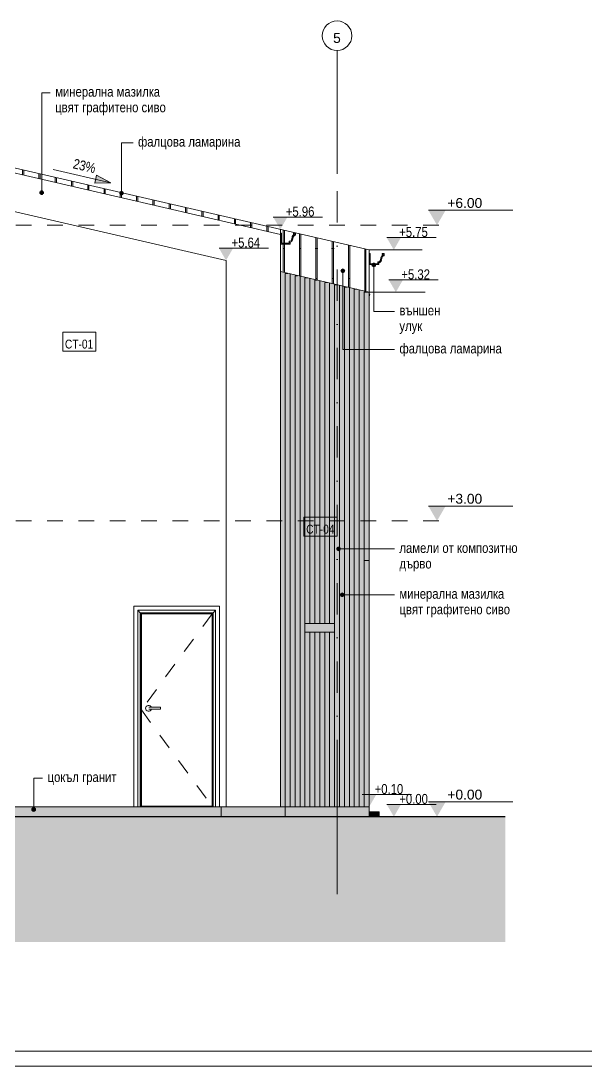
# Model space of a CAD drawing. Header units: centimetres. Extents: x 0 to 25250, y 0 to 2250.
# Drawn here: x 22309 to 22882, y 0 to 1060 of the extents above; entities that cross this region are included whole.
import ezdxf

# ---------------------------------------------------------------- set-up
doc = ezdxf.new("R2010")
doc.units = ezdxf.units.CM
doc.linetypes.add('24-View-3$0$Dash', pattern=[31.75, 15.875, -15.875])
doc.linetypes.add('24-View-3$0$Dash dot', pattern=[79.375, 31.75, -23.8125, 0, -23.8125])
for name, color, linetype, lineweight in [('A-ANNO-NOTE', 7, 'Continuous', 9), ('A-DETL', 7, 'Continuous', 9), ('A-DETL-GENF', 7, 'Continuous', 9), ('A-DETL-MBND', 7, 'Continuous', 9), ('A-DOOR', 7, 'Continuous', 9), ('A-DOOR-FRAM', 7, 'Continuous', 15), ('A-FLOR', 7, 'Continuous', 9), ('A-FLOR-LEVL', 7, 'Continuous', 9), ('A-FLOR-PATT', 7, 'Continuous', 9), ('A-GLAZ-CWMG', 7, 'Continuous', 9), ('A-ROOF', 7, 'Continuous', 9), ('A-ROOF-OTLN', 7, 'Continuous', 9), ('A-ROOF-PATT', 7, 'Continuous', 9), ('A-WALL', 7, 'Continuous', 9), ('A-WALL-IDEN', 7, 'Continuous', 9), ('A-WALL-PATT', 7, 'Continuous', 9), ('E-LITE-EQPM', 7, 'Continuous', 9), ('G-ANNO-DIMS', 7, 'Continuous', 9), ('G-ANNO-TEXT', 7, 'Continuous', 9), ('G-ANNO-TTLB', 7, 'Continuous', 9), ('S-GRID', 7, 'Continuous', 9), ('S-GRID-IDEN', 7, 'Continuous', 9)]:
    doc.layers.add(name, color=color, linetype=linetype, lineweight=lineweight)
doc.styles.add('24-View-3$0$Arial', font='arial.ttf', dxfattribs={"height": 10})
doc.styles.add('24-View-3$0$Arial Narrow', font='ARIALN.TTF', dxfattribs={"height": 10})
doc.styles.add('24-View-3$0$Arial Narrow_1', font='ARIALN.TTF', dxfattribs={"height": 9})
doc.styles.add('24-View-3$0$Arial Narrow_2', font='ARIALN.TTF', dxfattribs={"height": 10})
pattern_1 = [(0, (20874.446, 852.922), (16.51, 30.709), [0.8382, -15.672]), (90, (20857.936, 852.922), (-16.51, 30.709), [30.709, 0]), (90, (20859.206, 852.922), (-16.51, 30.709), [30.709, 0])]
pattern_2 = [(0, (22674.036, 552.922), (16.51, 30.709), [0.8382, -15.672]), (90, (22657.526, 552.922), (-16.51, 30.709), [30.709, 0]), (90, (22658.796, 552.922), (-16.51, 30.709), [30.709, 0])]

# ---------------------------------------------------------------- blocks, each defined once
blk = doc.blocks.new('TEC_ОФИЦИАЛНА РАМКА - TEC_ОФИЦИАЛНА РАМКА-2548457-СГРАДА ТИП III - ФАСАДИ')
at = {"layer": 'G-ANNO-TTLB'}
for p, q in [((41.321, -4.146), (-46.129, -4.146)), ((-48.379, -4.446), (41.621, -4.446))]:
    blk.add_line(p, q, dxfattribs=at)
blk = doc.blocks.new('Rectangular Mullion - TEC_LAMEL-1774102-ЮГ')
at = {"layer": 'A-GLAZ-CWMG', "true_color": 0xcfc6ba}
blk.add_hatch(color=9, dxfattribs=at).paths.add_polyline_path([(1792.8, 10), (1794.1, 10), (1794.1, 271.5), (1789.1, 271.5), (1789.1, 10)])
at = {"layer": 'A-GLAZ-CWMG'}
for p, q in [((1789.1, 271.5), (1789.1, 10)), ((1794.1, 271.5), (1794.1, 10)), ((1794.1, 10), (1789.1, 10))]:
    blk.add_line(p, q, dxfattribs=at)
blk = doc.blocks.new('Rectangular Mullion - TEC_LAMEL-V14-ЮГ')
at = {"layer": 'A-GLAZ-CWMG', "true_color": 0xcfc6ba}
blk.add_hatch(color=9, dxfattribs=at).paths.add_polyline_path([(1769.1, 10), (1774.1, 10), (1774.1, 271.5), (1769.1, 271.5), (1769.1, 14.5)])
at = {"layer": 'A-GLAZ-CWMG'}
for p, q in [((1769.1, 271.5), (1769.1, 196.1)), ((1774.1, 271.5), (1774.1, 10)), ((1769.1, 187.1), (1769.1, 10)), ((1774.1, 10), (1769.1, 10))]:
    blk.add_line(p, q, dxfattribs=at)
blk = doc.blocks.new('Rectangular Mullion - TEC_LAMEL-V15-ЮГ')
at = {"layer": 'A-GLAZ-CWMG', "true_color": 0xcfc6ba}
h = blk.add_hatch(color=9, dxfattribs=at)
h.paths.add_polyline_path([(1762.9, 10), (1764.1, 10), (1764.1, 187.1), (1759.1, 187.1), (1759.1, 10)])
h.paths.add_polyline_path([(1762.9, 196.1), (1764.1, 196.1), (1764.1, 271.5), (1759.1, 271.5), (1759.1, 196.1)])
at = {"layer": 'A-GLAZ-CWMG'}
for p, q in [((1759.1, 271.5), (1759.1, 196.1)), ((1764.1, 271.5), (1764.1, 196.1)), ((1759.1, 187.1), (1759.1, 10)), ((1764.1, 187.1), (1764.1, 10)), ((1764.1, 10), (1759.1, 10))]:
    blk.add_line(p, q, dxfattribs=at)
blk = doc.blocks.new('Rectangular Mullion - TEC_LAMEL-2372546-ЮГ')
at = {"layer": 'A-GLAZ-CWMG', "true_color": 0xcfc6ba}
blk.add_hatch(color=9, dxfattribs=at).paths.add_polyline_path([(1794.1, 271.5), (1794.1, 534.3), (1791.6, 534.9), (1789.1, 534.9), (1789.1, 271.5), (1792.8, 271.5)])
at = {"layer": 'A-GLAZ-CWMG'}
for p, q in [((1789.1, 534.9), (1791.6, 534.9)), ((1789.1, 534.9), (1789.1, 271.5)), ((1794.1, 534.3), (1794.1, 271.5))]:
    blk.add_line(p, q, dxfattribs=at)
blk = doc.blocks.new('Rectangular Mullion - TEC_LAMEL-2372547-ЮГ')
at = {"layer": 'A-GLAZ-CWMG', "true_color": 0xcfc6ba}
blk.add_hatch(color=9, dxfattribs=at).paths.add_polyline_path([(1779.1, 271.5), (1784.1, 271.5), (1784.1, 536.6), (1781.6, 537.2), (1779.1, 537.2), (1779.1, 281.9)])
at = {"layer": 'A-GLAZ-CWMG'}
for p, q in [((1779.1, 537.2), (1781.6, 537.2)), ((1779.1, 537.2), (1779.1, 271.5)), ((1784.1, 536.6), (1784.1, 271.5))]:
    blk.add_line(p, q, dxfattribs=at)
blk = doc.blocks.new('Rectangular Mullion - TEC_LAMEL-2372548-ЮГ')
at = {"layer": 'A-GLAZ-CWMG', "true_color": 0xcfc6ba}
blk.add_hatch(color=9, dxfattribs=at).paths.add_polyline_path([(1769.1, 271.5), (1774.1, 271.5), (1774.1, 538.9), (1771.6, 539.5), (1769.1, 539.5), (1769.1, 281.9)])
at = {"layer": 'A-GLAZ-CWMG'}
for p, q in [((1769.1, 539.5), (1771.6, 539.5)), ((1769.1, 539.5), (1769.1, 271.5)), ((1774.1, 538.9), (1774.1, 271.5))]:
    blk.add_line(p, q, dxfattribs=at)
blk = doc.blocks.new('Rectangular Mullion - TEC_LAMEL-2372549-ЮГ')
at = {"layer": 'A-GLAZ-CWMG', "true_color": 0xcfc6ba}
blk.add_hatch(color=9, dxfattribs=at).paths.add_polyline_path([(1759.1, 271.5), (1764.1, 271.5), (1764.1, 541.2), (1761.6, 541.8), (1759.1, 541.8), (1759.1, 274)])
at = {"layer": 'A-GLAZ-CWMG'}
for p, q in [((1759.1, 541.8), (1761.6, 541.8)), ((1759.1, 541.8), (1759.1, 271.5)), ((1764.1, 541.2), (1764.1, 271.5))]:
    blk.add_line(p, q, dxfattribs=at)
blk = doc.blocks.new('Rectangular Mullion - TEC_LAMEL-2372550-ЮГ')
at = {"layer": 'A-GLAZ-CWMG', "true_color": 0xcfc6ba}
blk.add_hatch(color=9, dxfattribs=at).paths.add_polyline_path([(1749.1, 271.5), (1754.1, 271.5), (1754.1, 543.5), (1751.6, 544.1), (1749.1, 544.1), (1749.1, 274)])
at = {"layer": 'A-GLAZ-CWMG'}
for p, q in [((1749.1, 544.1), (1751.6, 544.1)), ((1749.1, 544.1), (1749.1, 271.5)), ((1754.1, 543.5), (1754.1, 271.5))]:
    blk.add_line(p, q, dxfattribs=at)
blk = doc.blocks.new('Rectangular Mullion - TEC_LAMEL-2372551-ЮГ')
at = {"layer": 'A-GLAZ-CWMG', "true_color": 0xcfc6ba}
blk.add_hatch(color=9, dxfattribs=at).paths.add_polyline_path([(1739.1, 271.5), (1744.1, 271.5), (1744.1, 545.9), (1741.6, 546.4), (1739.1, 546.4), (1739.1, 281.9)])
at = {"layer": 'A-GLAZ-CWMG'}
for p, q in [((1739.1, 546.4), (1741.6, 546.4)), ((1739.1, 546.4), (1739.1, 271.5)), ((1744.1, 545.9), (1744.1, 271.5))]:
    blk.add_line(p, q, dxfattribs=at)
blk = doc.blocks.new('Rectangular Mullion - TEC_LAMEL-2372552-ЮГ')
at = {"layer": 'A-GLAZ-CWMG', "true_color": 0xcfc6ba}
blk.add_hatch(color=9, dxfattribs=at).paths.add_polyline_path([(1734.1, 271.5), (1734.1, 548.2), (1731.6, 548.7), (1729.1, 548.7), (1729.1, 271.5), (1733, 271.5)])
at = {"layer": 'A-GLAZ-CWMG'}
for p, q in [((1729.1, 548.7), (1731.6, 548.7)), ((1729.1, 548.7), (1729.1, 271.5)), ((1734.1, 548.2), (1734.1, 271.5))]:
    blk.add_line(p, q, dxfattribs=at)
blk = doc.blocks.new('TEC_DOOR-INT - 80x200-2358331-ЮГ')
at = {"layer": 'A-DOOR'}
for p, q in [((1565.6, 213.5), (1565.6, 10)), ((1652.6, 213.5), (1565.6, 213.5)), ((1652.6, 213.5), (1652.6, 10)), ((1569.6, 10), (1569.6, 209.5)), ((1569.6, 209.5), (1648.6, 209.5)), ((1572.2, 206.9), (1569.6, 209.5)), ((1572.2, 206.9), (1572.2, 10)), ((1646, 206.9), (1572.2, 206.9)), ((1572.6, 206.5), (1572.6, 10)), ((1645.6, 206.5), (1572.6, 206.5)), ((1645.6, 10), (1645.6, 206.5)), ((1648.6, 209.5), (1646, 206.9)), ((1646, 10), (1646, 206.9)), ((1648.6, 10), (1648.6, 209.5)), ((1592.8, 111), (1582.3, 111)), ((1582.3, 109), (1592.8, 109)), ((1592.8, 111), (1592.8, 110)), ((1592.8, 110), (1592.8, 109))]:
    blk.add_line(p, q, dxfattribs=at)
at = {"layer": 'A-DOOR', "linetype": '24-View-3$0$Dash'}
for p, q in [((1644.9, 205.8), (1573.3, 108.3)), ((1573.3, 108.3), (1644.9, 10.8))]:
    blk.add_line(p, q, dxfattribs=at)
at = {"layer": 'A-DOOR', "lineweight": 15}
for p, q in [((1573.3, 205.8), (1573.3, 10.8)), ((1644.9, 205.8), (1573.3, 205.8)), ((1644.9, 10.8), (1644.9, 205.8)), ((1573.3, 10.8), (1644.9, 10.8))]:
    blk.add_line(p, q, dxfattribs=at)
at = {"layer": 'A-DOOR', "flags": 128}
for points in [[(1582.3, 111), (1582.3, 111), (1582.2, 111), (1582.2, 111), (1582.1, 111), (1582, 111), (1582, 111), (1581.9, 111), (1581.9, 111), (1581.8, 111), (1581.8, 111), (1581.7, 111), (1581.7, 111), (1581.6, 111), (1581.5, 111), (1581.5, 111), (1581.4, 111), (1581.4, 111), (1581.4, 111), (1581.3, 111), (1581.3, 111), (1581.2, 111), (1581.2, 111), (1581.2, 111), (1581.1, 111), (1581.1, 111), (1581, 111), (1581, 111), (1581, 111), (1581, 111), (1580.9, 111), (1580.9, 111), (1580.9, 111), (1580.9, 111), (1580.9, 111), (1580.9, 111), (1580.9, 111), (1580.8, 111), (1580.8, 111), (1580.8, 111)], [(1580.8, 109), (1580.8, 109), (1580.8, 109), (1580.9, 109), (1580.9, 109), (1580.9, 109), (1580.9, 109), (1580.9, 109), (1580.9, 109), (1580.9, 109), (1581, 109), (1581, 109), (1581, 109), (1581, 109), (1581.1, 109), (1581.1, 109), (1581.1, 109), (1581.2, 109), (1581.2, 109), (1581.3, 109), (1581.3, 109), (1581.3, 109), (1581.4, 109), (1581.4, 109), (1581.5, 109), (1581.5, 109), (1581.6, 109), (1581.6, 109), (1581.7, 109), (1581.7, 109), (1581.8, 109), (1581.9, 109), (1581.9, 109), (1582, 109), (1582, 109), (1582.1, 109), (1582.1, 109), (1582.2, 109), (1582.3, 109), (1582.3, 109), (1582.3, 109)]]:
    blk.add_lwpolyline(points, dxfattribs=at)
at = {"layer": 'A-DOOR'}
for start, end in [(19.6343, 180), (180, 340.4367)]:
    blk.add_arc((1580.6, 110), 3, start, end, dxfattribs=at)
for points, knots in [([(1572.6, 206.5), (1572.6, 206.5), (1572.6, 206.5), (1572.6, 206.6), (1572.5, 206.6), (1572.4, 206.7), (1572.3, 206.8), (1572.2, 206.9)], [-1, -1, -1, -1, -0.75, -0.625, -0.5, -0.25, 0, 0, 0, 0]), ([(1646, 206.9), (1646, 206.8), (1645.9, 206.7), (1645.8, 206.6), (1645.7, 206.6), (1645.7, 206.5), (1645.7, 206.5), (1645.6, 206.5)], [0, 0, 0, 0, 0.25, 0.5, 0.625, 0.75, 1, 1, 1, 1])]:
    blk.add_open_spline(points, degree=3, knots=knots, dxfattribs=at)
at = {"layer": 'A-DOOR-FRAM'}
for p, q in [((1573.1, 206), (1573.1, 10)), ((1645.1, 206), (1573.1, 206)), ((1645.1, 206), (1645.1, 10)), ((1575, 10), (1575, 10.8)), ((1643.2, 10.8), (1643.2, 10))]:
    blk.add_line(p, q, dxfattribs=at)
blk = doc.blocks.new('Rectangular Mullion - TEC_LAMEL-2472078-ЮГ')
at = {"layer": 'A-GLAZ-CWMG', "true_color": 0xcfc6ba}
blk.add_hatch(color=9, dxfattribs=at).paths.add_polyline_path([(1804.1, 527.7), (1804.7, 530.1), (1804.1, 530.2), (1804.1, 529.6)])
at = {"layer": 'A-GLAZ-CWMG'}
for q in [(1804.1, 530.2), (1804.1, 527.7)]:
    blk.add_line((1804.7, 530.1), q, dxfattribs=at)
blk = doc.blocks.new('Rectangular Mullion - TEC_LAMEL-V16-ЮГ')
at = {"layer": 'A-GLAZ-CWMG', "true_color": 0xcfc6ba}
blk.add_hatch(color=9, dxfattribs=at).paths.add_polyline_path([(1719.1, 10), (1724.1, 10), (1724.1, 271.5), (1719.1, 271.5), (1719.1, 14.5)])
at = {"layer": 'A-GLAZ-CWMG'}
for p, q in [((1719.1, 271.5), (1719.1, 10)), ((1724.1, 271.5), (1724.1, 10)), ((1724.1, 10), (1719.1, 10))]:
    blk.add_line(p, q, dxfattribs=at)
blk = doc.blocks.new('Rectangular Mullion - TEC_LAMEL-2372553-ЮГ')
at = {"layer": 'A-GLAZ-CWMG', "true_color": 0xcfc6ba}
blk.add_hatch(color=9, dxfattribs=at).paths.add_polyline_path([(1719.1, 271.5), (1724.1, 271.5), (1724.1, 550.5), (1721.6, 551), (1719.1, 551), (1719.1, 281.9)])
at = {"layer": 'A-GLAZ-CWMG'}
for p, q in [((1719.1, 551), (1721.6, 551)), ((1719.1, 551), (1719.1, 271.5)), ((1724.1, 550.5), (1724.1, 271.5))]:
    blk.add_line(p, q, dxfattribs=at)
blk = doc.blocks.new('Rectangular Mullion - TEC_LAMEL-2326023-ЮГ')
at = {"layer": 'A-GLAZ-CWMG', "true_color": 0xcfc6ba}
blk.add_hatch(color=9, dxfattribs=at).paths.add_polyline_path([(1800.2, 10), (1804.1, 10), (1804.1, 260), (1799.1, 260), (1799.1, 10)])
at = {"layer": 'A-GLAZ-CWMG'}
for p, q in [((1799.1, 260), (1804.1, 260)), ((1799.1, 10), (1799.1, 260)), ((1804.1, 260), (1804.1, 10)), ((1804.1, 10), (1799.1, 10))]:
    blk.add_line(p, q, dxfattribs=at)
blk = doc.blocks.new('Rectangular Mullion - TEC_LAMEL-2372659-ЮГ')
at = {"layer": 'A-GLAZ-CWMG', "true_color": 0xcfc6ba}
blk.add_hatch(color=9, dxfattribs=at).paths.add_polyline_path([(1804.1, 260), (1804.1, 532), (1799.1, 532), (1799.1, 260), (1800.2, 260)])
at = {"layer": 'A-GLAZ-CWMG'}
for p, q in [((1799.1, 260), (1799.1, 532)), ((1804.1, 532), (1804.1, 260)), ((1804.1, 260), (1799.1, 260))]:
    blk.add_line(p, q, dxfattribs=at)
blk = doc.blocks.new('Walls 1 - Walls 1-2437727-ЮГ')
at = {"layer": 'A-WALL-PATT', "true_color": 0xebebeb}
blk.add_hatch(color=7, dxfattribs=at).paths.add_polyline_path([(1719.1, 0), (1719.1, 10), (1654.1, 10), (1654.1, 0), (1718.1, 0)])
at = {"layer": 'A-WALL'}
for p, q in [((1654.1, 10), (1719.1, 10)), ((1654.1, 0), (1654.1, 10)), ((1719.1, 0), (1719.1, 10))]:
    blk.add_line(p, q, dxfattribs=at)
blk = doc.blocks.new('Level - w_ name-271244-ЮГ')
at = {"layer": 'A-FLOR-LEVL'}
blk.add_hatch(color=256, dxfattribs=at).paths.add_polyline_path([(1864.2, 15), (1881.6, 15), (1872.9, 0)])
blk.add_line((1864.2, 15), (1949.8, 15), dxfattribs=at)
blk = doc.blocks.new('Grid - TEC_GRID_CIRCLE-145857-ЮГ')
at = {"layer": 'S-GRID-IDEN'}
blk.add_circle((696.6, 792.1), 15, dxfattribs=at)
blk = doc.blocks.new('Spot Elevations - ELEVATION_PROJECT-150941-ЮГ')
at = {"layer": 'A-ANNO-NOTE'}
blk.add_hatch(color=256, dxfattribs=at).paths.add_polyline_path([(772.6, 642.4), (786.9, 642.4), (779.7, 630)])
blk.add_line((772.6, 642.4), (822.6, 642.4), dxfattribs=at)
blk = doc.blocks.new('Wannenleuchte frei - 2400lm _ 4000K - Feuchtraumleuchte-V17-ЮГ')
at = {"layer": 'E-LITE-EQPM', "true_color": 0xffd6c1}
blk.add_hatch(color=254, dxfattribs=at).paths.add_polyline_path([(1769.1, 187.1), (1769.1, 196.1), (1739.1, 196.1), (1739.1, 187.1), (1762.9, 187.1)])
at = {"layer": 'E-LITE-EQPM'}
for p, q in [((1739.1, 196.1), (1769.1, 196.1)), ((1739.1, 187.1), (1739.1, 196.1)), ((1769.1, 187.1), (1769.1, 196.1)), ((1739.1, 187.1), (1769.1, 187.1))]:
    blk.add_line(p, q, dxfattribs=at)

msp = doc.modelspace()

# ---------------------------------------------------------------- block references
at = {"layer": 'G-ANNO-TTLB', "xscale": 50, "yscale": 50, "zscale": 50}
msp.add_blockref('TEC_ОФИЦИАЛНА РАМКА - TEC_ОФИЦИАЛНА РАМКА-2548457-СГРАДА ТИП III - ФАСАДИ', (23169, 222.3), dxfattribs=at)

# ---------------------------------------------------------------- next in the draw order: hatches: boundary and pattern name
at = {"layer": 'A-DETL-GENF'}
h = msp.add_hatch(dxfattribs=at)
h.set_pattern_fill('FP3_42', color=256, style=0, pattern_type=2)
h.set_pattern_definition([(0, (22607.706, 252.922), (19.05, 19.05), [19.05, -19.05]), (0, (22607.706, 260.066), (19.05, 19.05), [19.05, -19.05]), (0, (22607.706, 267.209), (19.05, 19.05), [19.05, -19.05]), (90, (22610.087, 269.59), (-19.05, 19.05), [19.05, -19.05]), (90, (22617.23, 269.59), (-19.05, 19.05), [19.05, -19.05]), (90, (22624.374, 269.59), (-19.05, 19.05), [19.05, -19.05])])
h.paths.add_polyline_path([(20888.9, 125.9), (22800, 125.9), (22800, 252.9), (20888.9, 252.9), (20888.9, 251.7)])
at = {"layer": 'A-FLOR-PATT', "lineweight": 5, "true_color": 0xebebeb}
msp.add_hatch(color=7, dxfattribs=at).paths.add_polyline_path([(22662.1, 252.9), (22672.1, 252.9), (22672.1, 257.9), (22662.1, 257.9)])
at = {"layer": 'A-ROOF-PATT', "true_color": 0x8b8b8b}
h = msp.add_hatch(dxfattribs=at)
h.set_pattern_fill('FP3_32', color=252, style=0, pattern_type=2)
h.set_pattern_definition(pattern_1)
h.paths.add_polyline_path([(22572.1, 843.4), (22572.1, 848.6), (22182.1, 938.6), (22182.1, 933.5), (22561.1, 846)])
h = msp.add_hatch(dxfattribs=at)
h.set_pattern_fill('FP3_32', color=252, style=0, pattern_type=2)
h.set_pattern_definition(pattern_1)
h.paths.add_polyline_path([(22662.1, 822.7), (22662.1, 827.8), (22572.1, 848.6), (22572.1, 844.8), (22573.1, 844.8), (22573.1, 843.2), (22584, 840.7), (22584.2, 841.5), (22584.6, 842), (22585.1, 842.7), (22585.6, 843.1), (22586.3, 843.4), (22586.3, 843.8), (22585.4, 843.8), (22585.4, 844.8), (22587.1, 844.8), (22587.3, 844.5), (22587.3, 842.8), (22587.1, 842.6), (22586.3, 842.3), (22585.8, 841.9), (22585.4, 841.5), (22585.1, 840.9), (22585, 840.5), (22650.7, 825.3)])
at = {"layer": 'A-ROOF-PATT', "true_color": 0xc0c0c0}
msp.add_hatch(color=9, dxfattribs=at).paths.add_polyline_path([(22581.7, 833.6), (22581.9, 833.8), (22581.9, 835.4), (22582.1, 835.6), (22582.9, 835.8), (22583.4, 836.2), (22583.9, 836.7), (22584.2, 837.3), (22584.4, 837.9), (22585.1, 840.9), (22585.4, 841.5), (22585.9, 842), (22586.5, 842.4), (22587.1, 842.6), (22587.3, 842.8), (22587.3, 844.5), (22587.1, 844.8), (22585.4, 844.8), (22585.4, 843.8), (22586.3, 843.8), (22586.3, 843.4), (22585.6, 843.1), (22585, 842.6), (22584.5, 841.9), (22584.1, 841.2), (22583.9, 840.4), (22583.3, 837.7), (22583.1, 837.3), (22582.9, 837), (22582.5, 836.8), (22582.1, 836.6), (22581.7, 836.6), (22580.9, 836.6), (22580.9, 834.6), (22573.1, 834.6), (22573.1, 844.8), (22572.1, 844.8), (22572.1, 833.6)])
at = {"layer": 'A-ROOF-PATT', "lineweight": 5, "true_color": 0xc0c0c0}
msp.add_hatch(color=9, dxfattribs=at).paths.add_polyline_path([(22671.7, 812.8), (22671.9, 813), (22671.9, 814.6), (22672.1, 814.8), (22672.9, 815), (22673.4, 815.4), (22673.9, 815.9), (22674.2, 816.5), (22674.6, 817.9), (22675.1, 820.2), (22675.4, 820.8), (22675.9, 821.3), (22676.5, 821.6), (22677.1, 821.8), (22677.3, 822), (22677.3, 823.7), (22677.1, 824), (22675.4, 824), (22675.4, 823), (22676.3, 823), (22676.3, 822.7), (22675.6, 822.3), (22675, 821.8), (22674.5, 821.2), (22674.1, 820.4), (22673.9, 819.7), (22673.3, 816.9), (22673.1, 816.5), (22672.9, 816.2), (22672.5, 816), (22672.1, 815.8), (22671.7, 815.8), (22670.9, 815.8), (22670.9, 813.8), (22663.1, 813.8), (22663.1, 824), (22662.1, 824), (22662.1, 812.8), (22665.6, 812.8)])
at = {"layer": 'A-WALL-PATT', "true_color": 0x8b8b8b}
h = msp.add_hatch(dxfattribs=at)
h.set_pattern_fill('FP3_41', color=252, style=0, pattern_type=2)
h.set_pattern_definition(pattern_2)
h.paths.add_polyline_path([(22662.1, 784.9), (22662.1, 822.7), (22585, 840.5), (22584.9, 840.3), (22584.2, 837.3), (22583.9, 836.7), (22583.4, 836.2), (22582.9, 835.8), (22582, 835.5), (22581.9, 835.3), (22581.9, 833.8), (22581.7, 833.6), (22572.1, 833.6), (22572.1, 805.7), (22658.2, 785.8)])
h.paths.add_polyline_path([(22573.1, 834.6), (22580.9, 834.6), (22580.9, 836.6), (22582.1, 836.6), (22582.5, 836.8), (22582.9, 837), (22583.1, 837.3), (22583.3, 837.7), (22584, 840.7), (22573.1, 843.2), (22573.1, 840.7)])
at = {"layer": 'A-WALL-PATT', "true_color": 0x787878}
h = msp.add_hatch(color=8, dxfattribs=at)
h.paths.add_polyline_path([(22617.1, 552.9), (22617.1, 795.3), (22612.1, 796.5), (22612.1, 552.9)])
h.paths.add_polyline_path([(22572.1, 552.9), (22577.1, 552.9), (22577.1, 804), (22579.6, 804), (22572.1, 805.7), (22572.1, 560.9)])
h.paths.add_polyline_path([(22582.1, 552.9), (22587.1, 552.9), (22587.1, 801.7), (22589.6, 801.7), (22582.1, 803.4), (22582.1, 558.4)])
h.paths.add_polyline_path([(22597.1, 552.9), (22597.1, 799.4), (22599.6, 799.4), (22592.1, 801.1), (22592.1, 552.9)])
h.paths.add_polyline_path([(22602.1, 552.9), (22607.1, 552.9), (22607.1, 797), (22609.6, 797), (22602.1, 798.8), (22602.1, 566.2)])
at = {"layer": 'A-WALL-PATT', "lineweight": 5, "true_color": 0x787878}
h = msp.add_hatch(color=8, dxfattribs=at)
h.paths.add_polyline_path([(22627.1, 552.9), (22627.1, 792.4), (22629.6, 792.4), (22622.1, 794.2), (22622.1, 552.9)])
h.paths.add_polyline_path([(22632.1, 552.9), (22637.1, 552.9), (22637.1, 790.1), (22639.6, 790.1), (22632.1, 791.8), (22632.1, 566.2)])
h.paths.add_polyline_path([(22642.1, 552.9), (22647.1, 552.9), (22647.1, 787.8), (22649.6, 787.8), (22642.1, 789.5), (22642.1, 566.2)])
h.paths.add_polyline_path([(22652.1, 552.9), (22657.1, 552.9), (22657.1, 786.1), (22652.1, 787.2), (22652.1, 558.4)])
h.paths.add_polyline_path([(22617.1, 794.7), (22619.6, 794.7), (22617.1, 795.3)])
at = {"layer": 'A-WALL-PATT', "true_color": 0x8b8b8b}
h = msp.add_hatch(dxfattribs=at)
h.set_pattern_fill('FP3_41', color=252, style=0, pattern_type=2)
h.set_pattern_definition(pattern_2)
h.paths.add_polyline_path([(22662.1, 784.9), (22662.1, 802.9), (22657.1, 802.9), (22657.1, 784.9), (22658.2, 784.9)])
at = {"layer": 'A-WALL-PATT', "lineweight": 5, "true_color": 0x787878}
h = msp.add_hatch(color=8, dxfattribs=at)
h.paths.add_polyline_path([(22572.1, 262.9), (22577.1, 262.9), (22577.1, 552.9), (22572.1, 552.9), (22572.1, 267.4)])
h.paths.add_polyline_path([(22582.1, 262.9), (22587.1, 262.9), (22587.1, 552.9), (22582.1, 552.9), (22582.1, 267.4)])
h.paths.add_polyline_path([(22657.1, 262.9), (22657.1, 552.9), (22652.1, 552.9), (22652.1, 262.9)])
h.paths.add_polyline_path([(22647.1, 262.9), (22647.1, 552.9), (22642.1, 552.9), (22642.1, 262.9), (22643.2, 262.9)])
h.paths.add_polyline_path([(22592.1, 262.9), (22597.1, 262.9), (22597.1, 552.9), (22592.1, 552.9), (22592.1, 283.1)])
h.paths.add_polyline_path([(22602.1, 262.9), (22607.1, 262.9), (22607.1, 440), (22602.1, 440), (22602.1, 283.1)])
h.paths.add_polyline_path([(22612.1, 262.9), (22617.1, 262.9), (22617.1, 440), (22612.1, 440), (22612.1, 283.1)])
h.paths.add_polyline_path([(22637.1, 262.9), (22637.1, 552.9), (22632.1, 552.9), (22632.1, 262.9), (22635.8, 262.9)])
h.paths.add_polyline_path([(22627.1, 262.9), (22627.1, 440), (22622.1, 440), (22622.1, 262.9)])
h.paths.add_polyline_path([(22607.1, 449), (22607.1, 552.9), (22602.1, 552.9), (22602.1, 449)])
h.paths.add_polyline_path([(22622.1, 449), (22627.1, 449), (22627.1, 552.9), (22622.1, 552.9), (22622.1, 456.1)])
h.paths.add_polyline_path([(22617.1, 449), (22617.1, 552.9), (22612.1, 552.9), (22612.1, 449)])
at = {"layer": 'A-WALL-PATT', "lineweight": 5, "true_color": 0xebebeb}
for points in [[(22143.1, 252.9), (22512.1, 252.9), (22512.1, 262.9), (21822.1, 262.9), (21822.1, 252.9), (22128.1, 252.9)], [(22591, 252.9), (22662.1, 252.9), (22662.1, 262.9), (22577.1, 262.9), (22577.1, 252.9)]]:
    msp.add_hatch(color=7, dxfattribs=at).paths.add_polyline_path(points)
at = {"layer": 'G-ANNO-DIMS'}
msp.add_hatch(color=256, dxfattribs=at).paths.add_polyline_path([(22400.4, 895.9), (22385.9, 903.6), (22384, 895.3)])
at = {"layer": 'G-ANNO-TEXT'}
h = msp.add_hatch(color=256, dxfattribs=at)
edge = h.paths.add_edge_path()
edge.add_arc((22330.2, 885.8), 1.88, 0, 360)
h = msp.add_hatch(color=256, dxfattribs=at)
edge = h.paths.add_edge_path()
edge.add_arc((22411.2, 885.3), 1.88, 0, 360)
h = msp.add_hatch(color=256, dxfattribs=at)
edge = h.paths.add_edge_path()
edge.add_arc((22635.4, 806.6), 1.88, 0, 360)
h = msp.add_hatch(color=256, dxfattribs=at)
edge = h.paths.add_edge_path()
edge.add_arc((22666.7, 812.5), 1.88, 0, 360)
h = msp.add_hatch(color=256, dxfattribs=at)
edge = h.paths.add_edge_path()
edge.add_arc((22631.1, 524.5), 1.88, 0, 360)
h = msp.add_hatch(color=256, dxfattribs=at)
edge = h.paths.add_edge_path()
edge.add_arc((22634.6, 478), 1.88, 0, 360)
h = msp.add_hatch(color=256, dxfattribs=at)
edge = h.paths.add_edge_path()
edge.add_arc((22322.1, 260.2), 1.88, 0, 360)

# ---------------------------------------------------------------- next in the draw order: linework, layer by layer
at = {"layer": 'A-DETL', "color": 7, "lineweight": 30}
msp.add_line((22800, 252.9), (20888.9, 252.9), dxfattribs=at)
at = {"layer": 'A-DETL-MBND'}
msp.add_line((22517.1, 817.1), (22517.1, 552.9), dxfattribs=at)
at = {"layer": 'A-FLOR'}
for p, q in [((22662.1, 257.9), (22672.1, 257.9)), ((22672.1, 257.9), (22672.1, 252.9))]:
    msp.add_line(p, q, dxfattribs=at)
at = {"layer": 'A-FLOR-LEVL', "linetype": '24-View-3$0$Dash'}
for p, q in [((20875.4, 852.9), (22739.5, 852.9)), ((20875.4, 552.9), (22739.5, 552.9)), ((20875.4, 252.9), (22739.5, 252.9))]:
    msp.add_line(p, q, dxfattribs=at)
at = {"layer": 'A-ROOF'}
for p, q in [((22662.1, 827.8), (22182.1, 938.6)), ((22182.1, 933.5), (22572.1, 843.4)), ((22517.1, 817.1), (22182.1, 894.5)), ((22572.1, 848.6), (22572.1, 828.1)), ((22662.1, 827.8), (22662.1, 824))]:
    msp.add_line(p, q, dxfattribs=at)
at = {"layer": 'A-ROOF-OTLN'}
for p, q in [((22573.1, 844.8), (22572.1, 844.8)), ((22573.1, 834.6), (22573.1, 844.8)), ((22583.9, 840.4), (22583.4, 838.1)), ((22584.4, 837.9), (22584.9, 840.3)), ((22587.1, 844.8), (22585.4, 844.8)), ((22585.4, 844.8), (22585.4, 843.8)), ((22585.4, 843.8), (22586.3, 843.8)), ((22586.3, 843.8), (22586.3, 843.4)), ((22587.3, 842.8), (22587.3, 844.5)), ((22572.1, 833.6), (22581.7, 833.6)), ((22580.9, 834.6), (22573.1, 834.6)), ((22581.7, 836.6), (22580.9, 836.6)), ((22580.9, 836.6), (22580.9, 834.6)), ((22581.9, 833.8), (22581.9, 835.3)), ((22663.1, 824), (22662.1, 824)), ((22662.1, 824), (22662.1, 822.7)), ((22663.1, 813.8), (22663.1, 824)), ((22673.9, 819.7), (22673.4, 817.3)), ((22674.4, 817.2), (22674.9, 819.5)), ((22677.1, 824), (22675.4, 824)), ((22675.4, 824), (22675.4, 823)), ((22675.4, 823), (22676.3, 823)), ((22676.3, 823), (22676.3, 822.7)), ((22677.3, 822), (22677.3, 823.7)), ((22662.1, 812.8), (22671.7, 812.8)), ((22670.9, 813.8), (22663.1, 813.8)), ((22671.7, 815.8), (22670.9, 815.8)), ((22670.9, 815.8), (22670.9, 813.8)), ((22671.9, 813), (22671.9, 814.6))]:
    msp.add_line(p, q, dxfattribs=at)
for centre, radius, start, end in [((22581.7, 838.3), 1.73, 270, 354.0375), ((22581.7, 838.3), 2.73, 280.4637, 352.8095), ((22587.6, 839.9), 3.73, 110.3223, 172.1168), ((22587.6, 839.9), 2.73, 100.4637, 172.8095), ((22587.1, 844.5), 0.261, 0, 90), ((22587.1, 844.5), 0.261, 0, 75), ((22587.1, 842.8), 0.2, 270, 0), ((22587.1, 842.8), 0.2, 270, 0), ((22581.7, 833.8), 0.2, 270, 0), ((22581.7, 833.8), 0.2, 270, 0), ((22582.2, 835.3), 0.333, 98.7411, 168.0534), ((22671.7, 817.5), 1.73, 270, 354.0375), ((22671.7, 817.5), 2.73, 280.4637, 352.8095), ((22677.6, 819.2), 3.73, 110.3223, 172.1168), ((22677.6, 819.2), 2.73, 100.4637, 172.8095), ((22677.1, 823.7), 0.261, 0, 90), ((22677.1, 823.7), 0.261, 0, 75), ((22677.1, 823.7), 0.261, 0, 75), ((22677.1, 823.7), 0.261, 0, 75), ((22677.1, 822), 0.2, 270, 0), ((22677.1, 822), 0.2, 270, 0), ((22677.1, 822), 0.2, 270, 0), ((22677.1, 822), 0.2, 270, 0), ((22671.7, 813), 0.2, 270, 0), ((22671.7, 813), 0.2, 270, 0), ((22671.7, 813), 0.2, 270, 0), ((22671.7, 813), 0.2, 270, 0), ((22672.2, 814.5), 0.333, 98.7411, 168.0534)]:
    msp.add_arc(centre, radius, start, end, dxfattribs=at)
at = {"layer": 'A-WALL'}
for p, q in [((22572.1, 828.1), (22572.1, 262.9)), ((22662.1, 784.9), (22662.1, 822.7)), ((22572.1, 805.7), (22662.1, 784.9)), ((22657.1, 784.9), (22662.1, 784.9)), ((22517.1, 262.9), (22517.1, 552.9)), ((22512.1, 262.9), (21822.1, 262.9)), ((22577.1, 262.9), (22662.1, 262.9)), ((22662.1, 252.9), (22662.1, 262.9))]:
    msp.add_line(p, q, dxfattribs=at)
at = {"layer": 'A-WALL-IDEN', "flags": 128}
for points in [[(22351.5, 744.4), (22385, 744.4), (22385, 725.2), (22351.5, 725.2)], [(22596, 556.7), (22629.5, 556.7), (22629.5, 537.5), (22596, 537.5)]]:
    msp.add_lwpolyline(points, close=True, dxfattribs=at)
at = {"layer": 'G-ANNO-DIMS'}
for p, q in [((22341.9, 909.4), (22400.4, 895.9)), ((22385.9, 903.6), (22384, 895.3)), ((22400.4, 895.9), (22385.9, 903.6)), ((22384, 895.3), (22400.4, 895.9)), ((22662.1, 827.8), (22715.8, 827.8)), ((22715.8, 827.8), (22687, 827.8)), ((22662.1, 784.9), (22718.7, 784.9)), ((22718.7, 784.9), (22689.1, 784.9))]:
    msp.add_line(p, q, dxfattribs=at)
at = {"layer": 'G-ANNO-TEXT'}
for p, q in [((22330.2, 987.2), (22338.9, 987.2)), ((22330.2, 885.8), (22330.2, 987.2)), ((22411.2, 936.5), (22422.8, 936.5)), ((22411.2, 885.3), (22411.2, 936.5)), ((22635.4, 806.6), (22635.4, 726.8)), ((22666.7, 812.5), (22666.7, 765.4)), ((22666.7, 765.4), (22687.7, 765.4)), ((22635.4, 726.8), (22687.7, 726.8)), ((22631.1, 524.5), (22687.7, 524.5)), ((22634.6, 478), (22687.7, 478)), ((22322.1, 292.1), (22331.2, 292.1)), ((22322.1, 260.2), (22322.1, 292.1))]:
    msp.add_line(p, q, dxfattribs=at)
for centre in [(22330.2, 885.8), (22411.2, 885.3), (22635.4, 806.6), (22666.7, 812.5), (22631.1, 524.5), (22634.6, 478), (22322.1, 260.2)]:
    msp.add_circle(centre, 1.88, dxfattribs=at)
at = {"layer": 'S-GRID', "color": 1, "lineweight": 18, "true_color": 0xff0000}
for p, q in [((22629.6, 905), (22629.6, 1030)), ((22629.6, 174.2), (22629.6, 299.2))]:
    msp.add_line(p, q, dxfattribs=at)
at = {"layer": 'S-GRID', "color": 1, "linetype": '24-View-3$0$Dash dot', "lineweight": 18, "true_color": 0xff0000}
msp.add_line((22629.6, 299.2), (22629.6, 905), dxfattribs=at)

# ---------------------------------------------------------------- next in the draw order: block references
at = {"layer": 'A-DOOR'}
msp.add_blockref('TEC_DOOR-INT - 80x200-2358331-ЮГ', (20857.9, 252.9), dxfattribs=at)
at = {"layer": 'A-FLOR-LEVL'}
for p in [(20857.9, 852.9), (20857.9, 552.9), (20857.9, 252.9)]:
    msp.add_blockref('Level - w_ name-271244-ЮГ', p, dxfattribs=at)
at = {"layer": 'A-GLAZ-CWMG'}
for name, p in [('Rectangular Mullion - TEC_LAMEL-2372553-ЮГ', (20857.9, 252.9)), ('Rectangular Mullion - TEC_LAMEL-2372552-ЮГ', (20857.9, 252.9)), ('Rectangular Mullion - TEC_LAMEL-2372551-ЮГ', (20857.9, 252.9)), ('Rectangular Mullion - TEC_LAMEL-2372550-ЮГ', (20857.9, 252.9)), ('Rectangular Mullion - TEC_LAMEL-2372549-ЮГ', (20857.9, 252.9)), ('Rectangular Mullion - TEC_LAMEL-2372548-ЮГ', (20857.9, 252.9)), ('Rectangular Mullion - TEC_LAMEL-2372547-ЮГ', (20857.9, 252.9)), ('Rectangular Mullion - TEC_LAMEL-2372546-ЮГ', (20857.9, 252.9)), ('Rectangular Mullion - TEC_LAMEL-2372659-ЮГ', (20857.9, 252.9)), ('Rectangular Mullion - TEC_LAMEL-2472078-ЮГ', (20857.9, 252.9)), ('Rectangular Mullion - TEC_LAMEL-V16-ЮГ', (20857.9, 252.9)), ('Rectangular Mullion - TEC_LAMEL-1774102-ЮГ', (20797.9, 252.9)), ('Rectangular Mullion - TEC_LAMEL-V15-ЮГ', (20837.9, 252.9)), ('Rectangular Mullion - TEC_LAMEL-V15-ЮГ', (20847.9, 252.9)), ('Rectangular Mullion - TEC_LAMEL-V15-ЮГ', (20857.9, 252.9)), ('Rectangular Mullion - TEC_LAMEL-V14-ЮГ', (20857.9, 252.9)), ('Rectangular Mullion - TEC_LAMEL-1774102-ЮГ', (20847.9, 252.9)), ('Rectangular Mullion - TEC_LAMEL-1774102-ЮГ', (20857.9, 252.9)), ('Rectangular Mullion - TEC_LAMEL-2326023-ЮГ', (20857.9, 252.9))]:
    msp.add_blockref(name, p, dxfattribs=at)
at = {"layer": 'A-WALL'}
msp.add_blockref('Walls 1 - Walls 1-2437727-ЮГ', (20857.9, 252.9), dxfattribs=at)
at = {"layer": 'E-LITE-EQPM'}
msp.add_blockref('Wannenleuchte frei - 2400lm _ 4000K - Feuchtraumleuchte-V17-ЮГ', (20857.9, 252.9), dxfattribs=at)
at = {"layer": 'G-ANNO-DIMS'}
for p in [(21792.3, 218.6), (21907.3, 197.8), (21737.3, 187.1), (21909.4, 154.9), (21882.3, -367.1), (21907.4, -377.1)]:
    msp.add_blockref('Spot Elevations - ELEVATION_PROJECT-150941-ЮГ', p, dxfattribs=at)
at = {"layer": 'S-GRID-IDEN'}
msp.add_blockref('Grid - TEC_GRID_CIRCLE-145857-ЮГ', (21932.9, 252.9), dxfattribs=at)

# ---------------------------------------------------------------- next in the draw order: texts
at = {"layer": 'A-FLOR-LEVL', "char_height": 10, "width": 36.4, "attachment_point": 4, "line_spacing_factor": 0.936439, "style": '24-View-3$0$Arial'}
for s, insert in [('\\pt5,10,15,20,25,30,35,40,45,50,55,60,65,70,75,80,85,90,95,100,105,110,115,120,125,130,135,140,145,150,155,160;+6.00', (22741.3, 875.3)), ('\\pt5,10,15,20,25,30,35,40,45,50,55,60,65,70,75,80,85,90,95,100,105,110,115,120,125,130,135,140,145,150,155,160;+3.00', (22741.3, 575.3)), ('\\pt5,10,15,20,25,30,35,40,45,50,55,60,65,70,75,80,85,90,95,100,105,110,115,120,125,130,135,140,145,150,155,160;+0.00', (22741.3, 275.3))]:
    msp.add_mtext(s, dxfattribs=dict(at, insert=insert))
at = {"layer": 'A-WALL-IDEN', "char_height": 9, "width": 28.45, "attachment_point": 5, "line_spacing_factor": 0.949189, "style": '24-View-3$0$Arial Narrow_1'}
for s, insert in [('\\pt25.00002,50.00004,74.99997,99.99999,125.00001,150.00003,174.99996,199.99998,225,250.00002,275.00004,299.99997,324.99999,350.00001,375.00003,399.99996,424.99998,450,475.00002,500.00004,524.99997,549.99999,575.00001,600.00003,624.99996,649.99998,675,700.00002,725.00004,749.99997,774.99999,800.00001;{\\fArial Narrow|b0|i0|c204|p34;СТ}-01', (22368.1, 732.2)), ('\\pt25.00002,50.00004,74.99997,99.99999,125.00001,150.00003,174.99996,199.99998,225,250.00002,275.00004,299.99997,324.99999,350.00001,375.00003,399.99996,424.99998,450,475.00002,500.00004,524.99997,549.99999,575.00001,600.00003,624.99996,649.99998,675,700.00002,725.00004,749.99997,774.99999,800.00001;{\\fArial Narrow|b0|i0|c204|p34;СТ}-04', (22612.6, 544.5))]:
    msp.add_mtext(s, dxfattribs=dict(at, insert=insert))
at = {"layer": 'G-ANNO-DIMS', "insert": (22363.5, 920.4), "char_height": 10, "width": 27.508, "attachment_point": 1, "rotation": 347, "line_spacing_factor": 0.974696, "style": '24-View-3$0$Arial Narrow'}
msp.add_mtext('23%', dxfattribs=at)
at = {"layer": 'G-ANNO-DIMS', "char_height": 10, "width": 34.754, "attachment_point": 1, "line_spacing_factor": 0.974696, "style": '24-View-3$0$Arial Narrow'}
for s, insert in [('+5.96', (22577.6, 871.7)), ('+5.75', (22692.5, 850.9)), ('+5.64', (22522.6, 840.2)), ('+5.32', (22694.7, 808)), ('+0.10', (22667.6, 286)), ('+0.00', (22692.6, 276))]:
    msp.add_mtext(s, dxfattribs=dict(at, insert=insert))
at = {"layer": 'G-ANNO-TEXT', "char_height": 10, "attachment_point": 1, "line_spacing_factor": 0.949189, "style": '24-View-3$0$Arial Narrow_2'}
for s, insert, width in [('\\pt15,30,45,60,75,90,105,120,135,150,165,180,195,210,225,240,255,270,285,300,315,330,345,360,375,390,405,420,435,450,465,480;{\\fArial Narrow|b0|i0|c204|p34;минерална мазилка цвят графитено сиво}', (22343.9, 993.2), 130.3), ('\\pt15,30,45,60,75,90,105,120,135,150,165,180,195,210,225,240,255,270,285,300,315,330,345,360,375,390,405,420,435,450,465,480;{\\fArial Narrow|b0|i0|c204|p34;фалцова ламарина}', (22427.8, 942.5), 106.8), ('\\pt15,30,45,60,75,90,105,120,135,150,165,180,195,210,225,240,255,270,285,300,315,330,345,360,375,390,405,420,435,450,465,480;{\\fArial Narrow|b0|i0|c204|p34;външен улук}', (22692.7, 771.4), 56.55), ('\\pt15,30,45,60,75,90,105,120,135,150,165,180,195,210,225,240,255,270,285,300,315,330,345,360,375,390,405,420,435,450,465,480;{\\fArial Narrow|b0|i0|c204|p34;фалцова ламарина}', (22692.7, 732.8), 106.8), ('\\pt15,30,45,60,75,90,105,120,135,150,165,180,195,210,225,240,255,270,285,300,315,330,345,360,375,390,405,420,435,450,465,480;{\\fArial Narrow|b0|i0|c204|p34;ламели от композитно дърво}', (22692.7, 530.5), 120.4), ('\\pt15,30,45,60,75,90,105,120,135,150,165,180,195,210,225,240,255,270,285,300,315,330,345,360,375,390,405,420,435,450,465,480;{\\fArial Narrow|b0|i0|c204|p34;минерална мазилка цвят графитено сиво}', (22692.7, 484), 130.3), ('\\pt15,30,45,60,75,90,105,120,135,150,165,180,195,210,225,240,255,270,285,300,315,330,345,360,375,390,405,420,435,450,465,480;{\\fArial Narrow|b0|i0|c204|p34;цокъл гранит}', (22336.2, 298.1), 112.8)]:
    msp.add_mtext(s, dxfattribs=dict(at, insert=insert, width=width))
at = {"layer": 'S-GRID-IDEN', "insert": (22629.4, 1042.6), "char_height": 10, "width": 8.25, "attachment_point": 5, "line_spacing_factor": 0.936439, "style": '24-View-3$0$Arial'}
msp.add_mtext('\\pt50,100,150,200,250,300,350,400,450,500,550,600,650,700,750,800,850,900,950,1000,1050,1100,1150,1200,1250,1300,1350,1400,1450,1500,1550,1600;5', dxfattribs=at)

doc.saveas('drawing.dxf')
